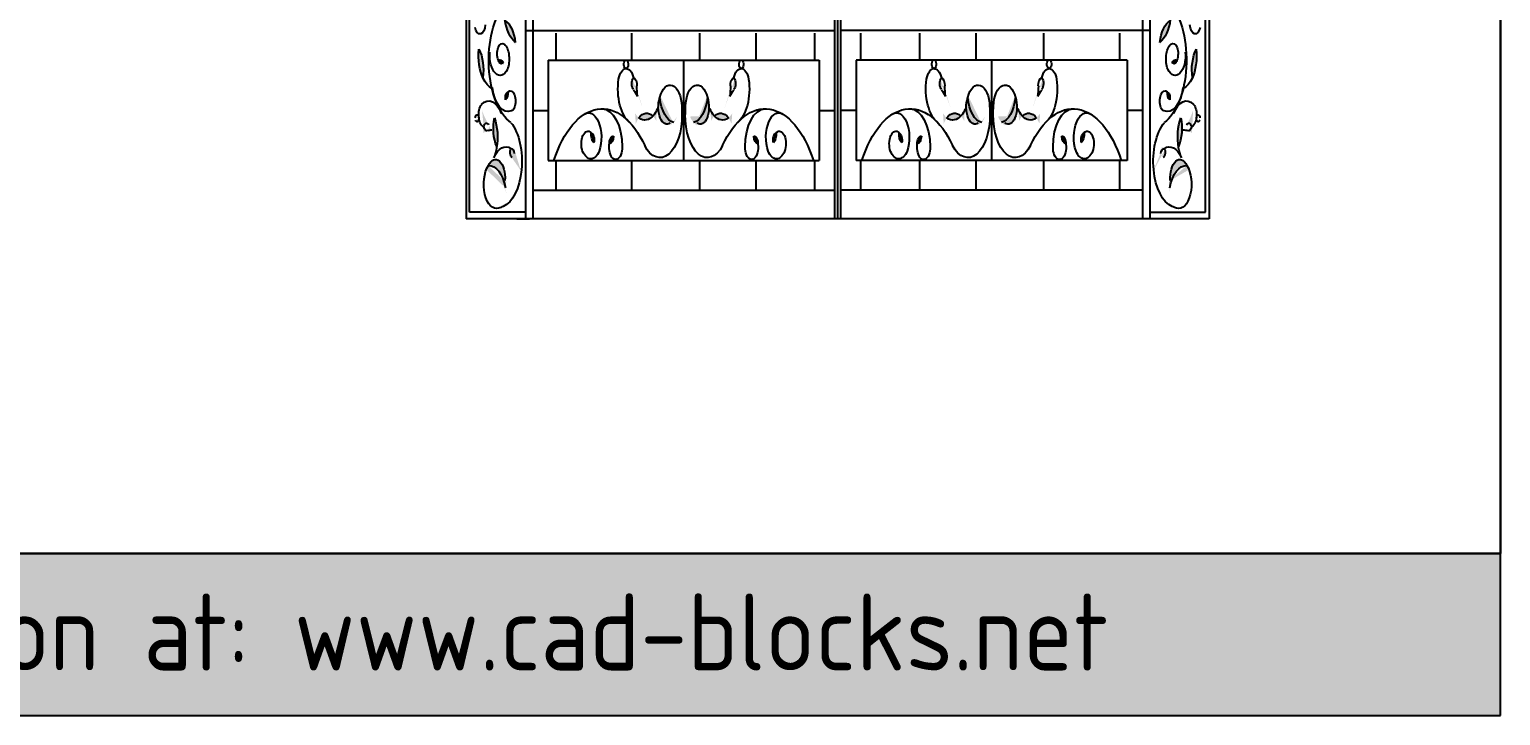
# Model space of a CAD drawing. Extents: x 12262 to 40734, y 30451 to 49613.
# Drawn here: x 36620 to 40734, y 30451 to 32368 of the extents above; entities that cross this region are included whole.
import ezdxf

# ---------------------------------------------------------------- set-up
doc = ezdxf.new("R2010")
doc.units = 0
doc.header["$LTSCALE"] = 0.85
doc.header["$MEASUREMENT"] = 0
doc.layers.get('0').update_dxf_attribs({"linetype": 'CONTINUOUS'})
doc.layers.add('www.cad-blocks.net', color=7, linetype='CONTINUOUS')
doc.styles.get("Standard").update_dxf_attribs({"font": 'ISOCP'})

# ---------------------------------------------------------------- blocks, each defined once
blk = doc.blocks.new('A$C0F9C46A4')
h = blk.add_hatch(color=256)
edge = h.paths.add_edge_path()
edge.add_ellipse((155.7, 580.8), major_axis=(0, 94.1), ratio=0.517647, start_angle=106.7827, end_angle=158.3298, ccw=False)
edge.add_ellipse((97.5, 477.5), major_axis=(0, 79.4), ratio=0.517647, start_angle=281.5085, end_angle=343.6041, ccw=False)
h = blk.add_hatch(color=256)
edge = h.paths.add_edge_path()
edge.add_ellipse((1922.4, 580.8), major_axis=(0, 94.1), ratio=0.517647, start_angle=201.6702, end_angle=253.2173, ccw=False)
edge.add_ellipse((1980.7, 477.5), major_axis=(0, 79.4), ratio=0.517647, start_angle=376.3959, end_angle=438.4915, ccw=False)
h = blk.add_hatch(color=256)
edge = h.paths.add_edge_path()
edge.add_ellipse((83.8, 456.3), major_axis=(0, 94.1), ratio=0.517647, start_angle=79.0901, end_angle=130.6373, ccw=False)
edge.add_ellipse((7.3, 417.1), major_axis=(0, 79.4), ratio=0.517647, start_angle=253.8159, end_angle=315.9115, ccw=False)
h = blk.add_hatch(color=256)
edge = h.paths.add_edge_path()
edge.add_ellipse((1994.4, 456.3), major_axis=(0, 94.1), ratio=0.517647, start_angle=229.3627, end_angle=280.9099, ccw=False)
edge.add_ellipse((2070.9, 417.1), major_axis=(0, 79.4), ratio=0.517647, start_angle=44.0885, end_angle=106.1841, ccw=False)
h = blk.add_hatch(color=256)
edge = h.paths.add_edge_path()
edge.add_ellipse((98.5, 449.7), major_axis=(0, 16.2), ratio=0.517647, start_angle=115.0917, end_angle=215.139, ccw=False)
edge.add_ellipse((94.9, 423.4), major_axis=(0, 20.9), ratio=0.517647, start_angle=308.5925, end_angle=381.6382, ccw=False)
h = blk.add_hatch(color=256)
edge = h.paths.add_edge_path()
edge.add_ellipse((1979.7, 449.7), major_axis=(0, 16.2), ratio=0.517647, start_angle=144.861, end_angle=244.9083, ccw=False)
edge.add_ellipse((1983.3, 423.4), major_axis=(0, 20.9), ratio=0.517647, start_angle=338.3618, end_angle=411.4075, ccw=False)
h = blk.add_hatch(color=256)
edge = h.paths.add_edge_path()
edge.add_ellipse((473.4, 377.7), major_axis=(0, 19.2), ratio=0.517647, start_angle=31.5734, end_angle=149.6082, ccw=False)
edge.add_ellipse((466.7, 372.8), major_axis=(0, 21.5), ratio=0.517647, start_angle=266.2634, end_angle=352.1337, ccw=False)
edge.add_ellipse((577.7, 379.6), major_axis=(0, 193.2), ratio=0.517647, start_angle=92.4443, end_angle=100.9872)
edge.add_ellipse((402.8, 190.5), major_axis=(0, 212.4), ratio=0.517647, start_angle=-44.2015, end_angle=-36.5692)
h = blk.add_hatch(color=256)
edge = h.paths.add_edge_path()
edge.add_ellipse((639.4, 379.6), major_axis=(0, 193.2), ratio=0.517647, start_angle=259.0128, end_angle=267.5557)
edge.add_ellipse((750.4, 372.8), major_axis=(0, 21.5), ratio=0.517647, start_angle=7.8663, end_angle=93.7366, ccw=False)
edge.add_ellipse((743.7, 377.7), major_axis=(0, 19.2), ratio=0.517647, start_angle=210.3918, end_angle=328.4266, ccw=False)
edge.add_ellipse((814.2, 190.5), major_axis=(0, 212.4), ratio=0.517647, start_angle=36.5692, end_angle=44.2015)
h = blk.add_hatch(color=256)
edge = h.paths.add_edge_path()
edge.add_ellipse((1334.5, 377.7), major_axis=(0, 19.2), ratio=0.517647, start_angle=31.5734, end_angle=149.6082, ccw=False)
edge.add_ellipse((1327.8, 372.8), major_axis=(0, 21.5), ratio=0.517647, start_angle=266.2634, end_angle=352.1337, ccw=False)
edge.add_ellipse((1438.8, 379.6), major_axis=(0, 193.2), ratio=0.517647, start_angle=92.4443, end_angle=100.9872)
edge.add_ellipse((1263.9, 190.5), major_axis=(0, 212.4), ratio=0.517647, start_angle=-44.2015, end_angle=-36.5692)
h = blk.add_hatch(color=256)
edge = h.paths.add_edge_path()
edge.add_ellipse((1500.5, 379.6), major_axis=(0, 193.2), ratio=0.517647, start_angle=259.0128, end_angle=267.5557)
edge.add_ellipse((1611.5, 372.8), major_axis=(0, 21.5), ratio=0.517647, start_angle=7.8663, end_angle=93.7366, ccw=False)
edge.add_ellipse((1604.8, 377.7), major_axis=(0, 19.2), ratio=0.517647, start_angle=210.3918, end_angle=328.4266, ccw=False)
edge.add_ellipse((1675.4, 190.5), major_axis=(0, 212.4), ratio=0.517647, start_angle=36.5692, end_angle=44.2015)
h = blk.add_hatch(color=256)
edge = h.paths.add_edge_path()
edge.add_ellipse((118.4, 338.5), major_axis=(0, 16.2), ratio=0.517647, start_angle=9.4538, end_angle=109.5011, ccw=False)
edge.add_ellipse((106.2, 352.3), major_axis=(0, 20.9), ratio=0.517647, start_angle=202.9546, end_angle=276.0003, ccw=False)
h = blk.add_hatch(color=256)
edge = h.paths.add_edge_path()
edge.add_ellipse((559.2, 335), major_axis=(0, 77.9), ratio=0.517647, start_angle=199.1944, end_angle=212.6585, ccw=False)
edge.add_line((572.5, 261.4), (569.7, 275.1))
edge.add_ellipse((586.8, 357.2), major_axis=(0, 88.5), ratio=0.517647, start_angle=158.1638, end_angle=172.785)
edge = h.paths.add_edge_path()
edge.add_line((569.7, 275.1), (571.2, 267.8))
edge.add_ellipse((562.4, 312.4), major_axis=(0, 47.7), ratio=0.517647, start_angle=56.003, end_angle=200.8376, ccw=False)
edge.add_ellipse((586.8, 357.2), major_axis=(0, 88.5), ratio=0.517647, start_angle=101.7812, end_angle=158.1638)
h = blk.add_hatch(color=256)
edge = h.paths.add_edge_path()
edge.add_ellipse((657.8, 335), major_axis=(0, 77.9), ratio=0.517647, start_angle=147.3415, end_angle=160.8056)
edge.add_line((644.6, 261.4), (647.3, 275.1))
edge.add_ellipse((630.3, 357.2), major_axis=(0, 88.5), ratio=0.517647, start_angle=187.215, end_angle=201.8362, ccw=False)
edge = h.paths.add_edge_path()
edge.add_line((647.3, 275.1), (645.9, 267.8))
edge.add_ellipse((654.7, 312.4), major_axis=(0, 47.7), ratio=0.517647, start_angle=159.1624, end_angle=303.997)
edge.add_ellipse((630.3, 357.2), major_axis=(0, 88.5), ratio=0.517647, start_angle=201.8362, end_angle=258.2188, ccw=False)
h = blk.add_hatch(color=256)
edge = h.paths.add_edge_path()
edge.add_ellipse((1420.4, 335), major_axis=(0, 77.9), ratio=0.517647, start_angle=199.1944, end_angle=212.6585, ccw=False)
edge.add_line((1433.6, 261.4), (1430.8, 275.1))
edge.add_ellipse((1447.9, 357.2), major_axis=(0, 88.5), ratio=0.517647, start_angle=158.1638, end_angle=172.785)
edge = h.paths.add_edge_path()
edge.add_line((1430.8, 275.1), (1432.3, 267.8))
edge.add_ellipse((1423.5, 312.4), major_axis=(0, 47.7), ratio=0.517647, start_angle=56.003, end_angle=200.8376, ccw=False)
edge.add_ellipse((1447.9, 357.2), major_axis=(0, 88.5), ratio=0.517647, start_angle=101.7812, end_angle=158.1638)
h = blk.add_hatch(color=256)
edge = h.paths.add_edge_path()
edge.add_ellipse((1519, 335), major_axis=(0, 77.9), ratio=0.517647, start_angle=147.3415, end_angle=160.8056)
edge.add_line((1505.7, 261.4), (1508.5, 275.1))
edge.add_ellipse((1491.4, 357.2), major_axis=(0, 88.5), ratio=0.517647, start_angle=187.215, end_angle=201.8362, ccw=False)
edge = h.paths.add_edge_path()
edge.add_line((1508.5, 275.1), (1507, 267.8))
edge.add_ellipse((1515.8, 312.4), major_axis=(0, 47.7), ratio=0.517647, start_angle=159.1624, end_angle=303.997)
edge.add_ellipse((1491.4, 357.2), major_axis=(0, 88.5), ratio=0.517647, start_angle=201.8362, end_angle=258.2188, ccw=False)
h = blk.add_hatch(color=256)
edge = h.paths.add_edge_path()
edge.add_ellipse((1959.8, 338.5), major_axis=(0, 16.2), ratio=0.517647, start_angle=250.4989, end_angle=350.5462, ccw=False)
edge.add_ellipse((1972, 352.3), major_axis=(0, 20.9), ratio=0.517647, start_angle=83.9997, end_angle=157.0454, ccw=False)
h = blk.add_hatch(color=256)
edge = h.paths.add_edge_path()
edge.add_ellipse((75.4, 94.9), major_axis=(0, 154.4), ratio=0.517647, start_angle=2.0864, end_angle=10.6292)
edge.add_ellipse((58.1, 263.1), major_axis=(0, 17.2), ratio=0.517647, start_angle=110.9398, end_angle=196.8101, ccw=False)
edge.add_ellipse((57.3, 252.1), major_axis=(0, 15.4), ratio=0.517647, start_angle=313.4653, end_angle=431.5001, ccw=False)
edge.add_ellipse((120, 392), major_axis=(0, 169.7), ratio=0.517647, start_angle=139.6427, end_angle=147.275)
h = blk.add_hatch(color=256)
edge = h.paths.add_edge_path()
edge.add_ellipse((500.3, 362.8), major_axis=(0, 86.7), ratio=0.517647, start_angle=158.0244, end_angle=209.5716, ccw=False)
edge.add_ellipse((505.1, 222.4), major_axis=(0, 73.1), ratio=0.517647, start_angle=332.7502, end_angle=394.8458, ccw=False)
h = blk.add_hatch(color=256)
edge = h.paths.add_edge_path()
edge.add_ellipse((716.8, 362.8), major_axis=(0, 86.7), ratio=0.517647, start_angle=150.4284, end_angle=201.9756, ccw=False)
edge.add_ellipse((711.9, 222.4), major_axis=(0, 73.1), ratio=0.517647, start_angle=325.1542, end_angle=387.2498, ccw=False)
h = blk.add_hatch(color=256)
edge = h.paths.add_edge_path()
edge.add_ellipse((1361.4, 362.8), major_axis=(0, 86.7), ratio=0.517647, start_angle=158.0244, end_angle=209.5716, ccw=False)
edge.add_ellipse((1366.3, 222.4), major_axis=(0, 73.1), ratio=0.517647, start_angle=332.7502, end_angle=394.8458, ccw=False)
h = blk.add_hatch(color=256)
edge = h.paths.add_edge_path()
edge.add_ellipse((1577.9, 362.8), major_axis=(0, 86.7), ratio=0.517647, start_angle=150.4284, end_angle=201.9756, ccw=False)
edge.add_ellipse((1573.1, 222.4), major_axis=(0, 73.1), ratio=0.517647, start_angle=325.1542, end_angle=387.2498, ccw=False)
h = blk.add_hatch(color=256)
edge = h.paths.add_edge_path()
edge.add_ellipse((2002.8, 94.9), major_axis=(0, 154.4), ratio=0.517647, start_angle=349.3708, end_angle=357.9136, ccw=False)
edge.add_ellipse((2020.1, 263.1), major_axis=(0, 17.2), ratio=0.517647, start_angle=163.1899, end_angle=249.0602)
edge.add_ellipse((2020.9, 252.1), major_axis=(0, 15.4), ratio=0.517647, start_angle=-71.5001, end_angle=46.5347)
edge.add_ellipse((1958.2, 392), major_axis=(0, 169.7), ratio=0.517647, start_angle=212.725, end_angle=220.3573, ccw=False)
h = blk.add_hatch(color=256)
edge = h.paths.add_edge_path()
edge.add_ellipse((39.3, 228.7), major_axis=(0, 94.1), ratio=0.517647, start_angle=253.5019, end_angle=305.0491, ccw=False)
edge.add_ellipse((117.4, 253.3), major_axis=(0, 79.4), ratio=0.517647, start_angle=68.2277, end_angle=130.3233, ccw=False)
h = blk.add_hatch(color=256)
edge = h.paths.add_edge_path()
edge.add_ellipse((2038.9, 228.7), major_axis=(0, 94.1), ratio=0.517647, start_angle=54.9509, end_angle=106.4981, ccw=False)
edge.add_ellipse((1960.8, 253.3), major_axis=(0, 79.4), ratio=0.517647, start_angle=229.6767, end_angle=291.7723, ccw=False)
h = blk.add_hatch(color=256)
edge = h.paths.add_edge_path()
edge.add_ellipse((347.8, 220.6), major_axis=(0, 20.3), ratio=0.517647, start_angle=247.9346, end_angle=347.9818, ccw=False)
edge.add_ellipse((363.3, 236.6), major_axis=(0, 26.2), ratio=0.517647, start_angle=81.4353, end_angle=154.481, ccw=False)
h = blk.add_hatch(color=256)
edge = h.paths.add_edge_path()
edge.add_ellipse((411.3, 210.9), major_axis=(0, 20.3), ratio=0.517647, start_angle=-6.4276, end_angle=93.6197, ccw=False)
edge.add_ellipse((399.1, 235.6), major_axis=(0, 26.2), ratio=0.517647, start_angle=187.0732, end_angle=260.1189, ccw=False)
h = blk.add_hatch(color=256)
edge = h.paths.add_edge_path()
edge.add_ellipse((805.8, 210.9), major_axis=(0, 20.3), ratio=0.517647, start_angle=266.3803, end_angle=366.4276, ccw=False)
edge.add_ellipse((818, 235.6), major_axis=(0, 26.2), ratio=0.517647, start_angle=99.8811, end_angle=172.9268, ccw=False)
h = blk.add_hatch(color=256)
edge = h.paths.add_edge_path()
edge.add_ellipse((869.3, 220.6), major_axis=(0, 20.3), ratio=0.517647, start_angle=12.0182, end_angle=112.0654, ccw=False)
edge.add_ellipse((853.7, 236.6), major_axis=(0, 26.2), ratio=0.517647, start_angle=205.519, end_angle=278.5647, ccw=False)
h = blk.add_hatch(color=256)
edge = h.paths.add_edge_path()
edge.add_ellipse((1208.9, 220.6), major_axis=(0, 20.3), ratio=0.517647, start_angle=247.9346, end_angle=347.9818, ccw=False)
edge.add_ellipse((1224.5, 236.6), major_axis=(0, 26.2), ratio=0.517647, start_angle=81.4353, end_angle=154.481, ccw=False)
h = blk.add_hatch(color=256)
edge = h.paths.add_edge_path()
edge.add_ellipse((1272.4, 210.9), major_axis=(0, 20.3), ratio=0.517647, start_angle=-6.4276, end_angle=93.6197, ccw=False)
edge.add_ellipse((1260.2, 235.6), major_axis=(0, 26.2), ratio=0.517647, start_angle=187.0732, end_angle=260.1189, ccw=False)
h = blk.add_hatch(color=256)
edge = h.paths.add_edge_path()
edge.add_ellipse((1666.9, 210.9), major_axis=(0, 20.3), ratio=0.517647, start_angle=266.3803, end_angle=366.4276, ccw=False)
edge.add_ellipse((1679.1, 235.6), major_axis=(0, 26.2), ratio=0.517647, start_angle=99.8811, end_angle=172.9268, ccw=False)
h = blk.add_hatch(color=256)
edge = h.paths.add_edge_path()
edge.add_ellipse((1730.4, 220.6), major_axis=(0, 20.3), ratio=0.517647, start_angle=12.0182, end_angle=112.0654, ccw=False)
edge.add_ellipse((1714.8, 236.6), major_axis=(0, 26.2), ratio=0.517647, start_angle=205.519, end_angle=278.5647, ccw=False)
h = blk.add_hatch(color=256)
edge = h.paths.add_edge_path()
edge.add_ellipse((69, 115.1), major_axis=(0, 84.6), ratio=0.517647, start_angle=250.415, end_angle=263.8791)
edge.add_line((112.6, 106.1), (104.4, 108.4))
edge.add_ellipse((63.6, 53.5), major_axis=(0, 96.1), ratio=0.517647, start_angle=290.2885, end_angle=304.9097, ccw=False)
edge = h.paths.add_edge_path()
edge.add_line((104.4, 108.4), (108.7, 107.2))
edge.add_ellipse((82.2, 114.2), major_axis=(0, 51.8), ratio=0.517647, start_angle=262.236, end_angle=407.0705)
edge.add_ellipse((63.6, 53.5), major_axis=(0, 96.1), ratio=0.517647, start_angle=304.9097, end_angle=361.2923, ccw=False)
h = blk.add_hatch(color=256)
edge = h.paths.add_edge_path()
edge.add_ellipse((212.3, 221.9), major_axis=(0, 154.4), ratio=0.517647, start_angle=104.8676, end_angle=113.4104, ccw=False)
edge.add_ellipse((126.2, 179.7), major_axis=(0, 17.2), ratio=0.517647, start_angle=-81.3133, end_angle=4.557)
edge.add_ellipse((131.1, 185.8), major_axis=(0, 15.4), ratio=0.517647, start_angle=43.9966, end_angle=162.0314)
edge.add_ellipse((92.7, 16.2), major_axis=(0, 169.7), ratio=0.517647, start_angle=328.2218, end_angle=335.8541, ccw=False)
h = blk.add_hatch(color=256)
edge = h.paths.add_edge_path()
edge.add_ellipse((1865.9, 221.9), major_axis=(0, 154.4), ratio=0.517647, start_angle=246.5896, end_angle=255.1324)
edge.add_ellipse((1951.9, 179.7), major_axis=(0, 17.2), ratio=0.517647, start_angle=355.443, end_angle=441.3133, ccw=False)
edge.add_ellipse((1947.1, 185.8), major_axis=(0, 15.4), ratio=0.517647, start_angle=197.9686, end_angle=316.0034, ccw=False)
edge.add_ellipse((1985.5, 16.2), major_axis=(0, 169.7), ratio=0.517647, start_angle=24.1459, end_angle=31.7782)
h = blk.add_hatch(color=256)
edge = h.paths.add_edge_path()
edge.add_ellipse((2009.2, 115.1), major_axis=(0, 84.6), ratio=0.517647, start_angle=96.1209, end_angle=109.585, ccw=False)
edge.add_line((1965.6, 106.1), (1973.8, 108.4))
edge.add_ellipse((2014.5, 53.5), major_axis=(0, 96.1), ratio=0.517647, start_angle=55.0903, end_angle=69.7115)
edge = h.paths.add_edge_path()
edge.add_line((1973.8, 108.4), (1969.5, 107.2))
edge.add_ellipse((1996, 114.2), major_axis=(0, 51.8), ratio=0.517647, start_angle=-47.0705, end_angle=97.764, ccw=False)
edge.add_ellipse((2014.5, 53.5), major_axis=(0, 96.1), ratio=0.517647, start_angle=-1.2923, end_angle=55.0903)
for p, q in [((1030.7, 2743.1), (1030.7, 0)), ((1047.5, 2743.1), (1047.5, 0)), ((9.9, 19.1), (9.9, 2336.1)), ((9.9, 19.1), (9.9, 2336.1)), ((9.9, 19.1), (9.9, 2336.1)), ((2068.3, 19.1), (2068.3, 2336.1)), ((2068.3, 19.1), (2068.3, 2336.1)), ((186.4, 1983.1), (186.4, 0)), ((186.4, 1983.1), (186.4, 0)), ((1891.8, 1983.1), (1891.8, 0)), ((250.9, 518.7), (250.9, 443.4)), ((463.1, 518.7), (463.1, 443.4)), ((652.4, 518.7), (652.4, 443.4)), ((810.2, 518.7), (810.2, 443.4)), ((974.7, 518.7), (974.7, 443.4)), ((1103.5, 518.7), (1103.5, 443.4)), ((1268, 518.7), (1268, 443.4)), ((1425.8, 518.7), (1425.8, 443.4)), ((1615.1, 518.7), (1615.1, 443.4)), ((1827.3, 518.7), (1827.3, 443.4)), ((608.5, 443.4), (608.5, 163)), ((1469.7, 443.4), (1469.7, 163)), ((186.4, 303.2), (229.4, 303.2)), ((987.6, 303.2), (1030.7, 303.2)), ((1090.6, 303.2), (1047.5, 303.2)), ((1891.8, 303.2), (1848.8, 303.2)), ((250.9, 163), (250.9, 79.9)), ((463.1, 163), (463.1, 79.9)), ((652.4, 163), (652.4, 79.9)), ((810.2, 163), (810.2, 79.9)), ((974.7, 163), (974.7, 79.9)), ((1103.5, 163), (1103.5, 79.9)), ((1268, 163), (1268, 79.9)), ((1425.8, 163), (1425.8, 79.9)), ((1615.1, 163), (1615.1, 79.9)), ((1827.3, 163), (1827.3, 79.9)), ((186.4, 79.9), (1030.7, 79.9)), ((1891.8, 79.9), (1047.5, 79.9)), ((35.5, 0), (0, 0)), ((2078.2, 0), (0, 0)), ((166.3, 19.1), (9.9, 19.1)), ((166.3, 19.1), (9.9, 19.1)), ((166.3, 19.1), (9.9, 19.1)), ((142.4, 0), (177.8, 0)), ((1935.8, 0), (1900.4, 0)), ((1911.9, 19.1), (2068.3, 19.1)), ((1911.9, 19.1), (2068.3, 19.1))]:
    blk.add_line(p, q)
at = {"linetype": 'Continuous', "ltscale": 1.5}
for p, q in [((1039.1, 2743.1), (1039.1, 0)), ((0, 2355.3), (0, 0)), ((166.3, 2355.3), (166.3, 0)), ((1911.9, 2355.3), (1911.9, 0)), ((2078.2, 2355.3), (2078.2, 0)), ((166.3, 526.5), (1030.7, 526.5)), ((1911.9, 526.5), (1047.5, 526.5)), ((229.4, 443.4), (229.4, 163)), ((229.4, 443.4), (987.6, 443.4)), ((987.6, 443.4), (987.6, 163)), ((1090.6, 443.4), (1090.6, 163)), ((1848.8, 443.4), (1090.6, 443.4)), ((1848.8, 443.4), (1848.8, 163)), ((229.4, 163), (987.6, 163)), ((1848.8, 163), (1090.6, 163))]:
    blk.add_line(p, q, dxfattribs=at)
at = {"extrusion": (0, 0, -1)}
for centre, major_axis, start_param, end_param in [((160.1, 443.4), (0, 186.7), 3.505478, 5.705014), ((1918.1, 443.4), (0, 186.7), 0.578171, 2.777708), ((39.1, 545.1), (0, 28.4), 1.669191, 4.358113), ((155.7, 580.8), (0, 94.1), 3.519808, 4.454483), ((97.5, 477.5), (0, 79.4), 0.286163, 1.369936), ((1922.4, 580.8), (0, 94.1), 1.828702, 2.763377), ((1980.7, 477.5), (0, 79.4), -1.369936, -0.286163), ((2039.1, 545.1), (0, 28.4), 1.925072, 4.613994), ((83.8, 456.3), (0, 94.1), 3.968128, 4.902803), ((7.3, 417.1), (0, 79.4), 0.76949, 1.853263), ((94.8, 455.9), (0, 55), 2.325439, 4.888446), ((101.7, 462), (0, 28.4), 4.002762, 6.691683), ((96.6, 446.7), (0, 46.3), 0.470589, 2.232553), ((1981.5, 446.7), (0, 46.3), 4.050632, 5.812596), ((1983.4, 455.9), (0, 55), 1.394739, 3.957746), ((1976.5, 462), (0, 28.4), -0.408498, 2.280423), ((2070.9, 417.1), (0, 79.4), 4.429923, 5.513695), ((1994.4, 456.3), (0, 94.1), 1.380382, 2.315058), ((101.7, 462), (0, 28.4), 3.969699, 4.002762), ((94.9, 423.4), (0, 20.9), -0.377658, 0.897231), ((98.5, 449.7), (0, 16.2), 2.528302, 4.274456), ((447.8, 377.1), (0, 42.8), -1.246914, 1.162827), ((447.5, 431.9), (0, 12.1), 0.311139, 5.972047), ((769.3, 377.1), (0, 42.8), -1.162827, 1.246914), ((769.6, 431.9), (0, 12.1), 0.311139, 5.972047), ((1308.9, 377.1), (0, 42.8), -1.246914, 1.162827), ((1308.6, 431.9), (0, 12.1), 0.311139, 5.972047), ((1630.4, 377.1), (0, 42.8), -1.162827, 1.246914), ((1630.7, 431.9), (0, 12.1), 0.311139, 5.972047), ((1983.3, 423.4), (0, 20.9), -0.897231, 0.377658), ((1979.7, 449.7), (0, 16.2), 2.008729, 3.754883), ((1976.5, 462), (0, 28.4), 2.280423, 2.313486), ((83.8, 456.3), (0, 94.1), 3.375068, 3.968128), ((477.6, 363.5), (0, 101.9), 3.517339, 4.98216), ((473.4, 377.7), (0, 19.2), 3.67203, 5.732126), ((466.7, 372.8), (0, 21.5), 0.137293, 1.636012), ((577.7, 379.6), (0, 193.2), 4.520627, 4.669728), ((570.9, 311.8), (0, 62.3), -1.117777, 1.529129), ((646.1, 311.8), (0, 62.3), -1.529129, 1.117777), ((639.4, 379.6), (0, 193.2), 1.613457, 1.762558), ((750.4, 372.8), (0, 21.5), 4.647173, 6.145892), ((743.7, 377.7), (0, 19.2), 0.55106, 2.611155), ((739.5, 363.5), (0, 101.9), 1.301026, 2.765846), ((1338.7, 363.5), (0, 101.9), 3.517339, 4.98216), ((1334.5, 377.7), (0, 19.2), 3.67203, 5.732126), ((1327.8, 372.8), (0, 21.5), 0.137293, 1.636012), ((1438.8, 379.6), (0, 193.2), 4.520627, 4.669728), ((1432, 311.8), (0, 62.3), -1.117777, 1.529129), ((1507.3, 311.8), (0, 62.3), -1.529129, 1.117777), ((1500.5, 379.6), (0, 193.2), 1.613457, 1.762558), ((1611.5, 372.8), (0, 21.5), 4.647173, 6.145892), ((1604.8, 377.7), (0, 19.2), 0.55106, 2.611155), ((1600.6, 363.5), (0, 101.9), 1.301026, 2.765846), ((1994.4, 456.3), (0, 94.1), 2.315058, 2.908117), ((63.8, 248.3), (0, 81.4), -0.497946, 0.966874), ((117.3, 386), (0, 86), 2.925505, 4.488028), ((118.4, 338.5), (0, 16.2), 4.372031, 6.118185), ((106.2, 352.3), (0, 20.9), 1.466071, 2.740959), ((123.6, 329.2), (0, 28.4), -0.469758, -0.436695), ((123.6, 329.2), (0, 28.4), -0.436695, 2.252227), ((402.8, 190.5), (0, 212.4), 0.638253, 0.771461), ((562.4, 312.4), (0, 47.7), 2.777909, 5.305748), ((586.8, 357.2), (0, 88.5), 3.267518, 4.506768), ((630.3, 357.2), (0, 88.5), 1.776418, 3.015667), ((654.7, 312.4), (0, 47.7), 0.977438, 3.505277), ((814.2, 190.5), (0, 212.4), -0.771461, -0.638253), ((1263.9, 190.5), (0, 212.4), 0.638253, 0.771461), ((1423.5, 312.4), (0, 47.7), 2.777909, 5.305748), ((1447.9, 357.2), (0, 88.5), 3.267518, 4.506768), ((1491.4, 357.2), (0, 88.5), 1.776418, 3.015667), ((1515.8, 312.4), (0, 47.7), 0.977438, 3.505277), ((1675.4, 190.5), (0, 212.4), -0.771461, -0.638253), ((1954.6, 329.2), (0, 28.4), 4.030959, 6.71988), ((1960.9, 386), (0, 86), 1.795157, 3.357681), ((1972, 352.3), (0, 20.9), 3.542226, 4.817115), ((1954.6, 329.2), (0, 28.4), 0.436695, 0.469758), ((1959.8, 338.5), (0, 16.2), 0.165001, 1.911155), ((2014.4, 248.3), (0, 81.4), -0.966874, 0.497946), ((30.8, 281.3), (0, 9.64), -1.487833, 4.173074), ((53, 290.6), (0, 34.2), 3.321386, 5.731127), ((124.8, 326.8), (0, 25.1), 2.230961, 2.981442), ((380.8, 0.3), (0, 307.4), -1.012946, 0.843295), ((342.8, 227.5), (0, 68.8), -0.404233, 2.158774), ((381, 200), (0, 107.7), -0.003815, 1.558709), ((505.1, 222.4), (0, 73.1), -0.608174, 0.475599), ((500.3, 362.8), (0, 86.7), 2.590464, 3.525139), ((542.4, 289.7), (0, 118.6), 1.551007, 3.913159), ((500.3, 362.8), (0, 86.7), 2.256551, 2.590464), ((517.7, 293.9), (0, 166.3), 1.446881, 1.58187), ((674.6, 289.7), (0, 118.6), 2.370026, 4.732178), ((699.4, 293.9), (0, 166.3), 4.701316, 4.836304), ((716.8, 362.8), (0, 86.7), 3.692722, 4.026634), ((716.8, 362.8), (0, 86.7), 2.758046, 3.692722), ((711.9, 222.4), (0, 73.1), -0.475599, 0.608174), ((836.3, 0.3), (0, 307.4), -0.843295, 1.012946), ((836, 200), (0, 107.7), -1.558709, 0.003815), ((874.3, 227.5), (0, 68.8), 4.124411, 6.687418), ((1241.9, 0.3), (0, 307.4), -1.012946, 0.843295), ((1203.9, 227.5), (0, 68.8), -0.404233, 2.158774), ((1242.1, 200), (0, 107.7), -0.003815, 1.558709), ((1366.3, 222.4), (0, 73.1), -0.608174, 0.475599), ((1361.4, 362.8), (0, 86.7), 2.590464, 3.525139), ((1403.6, 289.7), (0, 118.6), 1.551007, 3.913159), ((1361.4, 362.8), (0, 86.7), 2.256551, 2.590464), ((1378.8, 293.9), (0, 166.3), 1.446881, 1.58187), ((1535.7, 289.7), (0, 118.6), 2.370026, 4.732178), ((1560.5, 293.9), (0, 166.3), 4.701316, 4.836304), ((1577.9, 362.8), (0, 86.7), 3.692722, 4.026634), ((1577.9, 362.8), (0, 86.7), 2.758046, 3.692722), ((1573.1, 222.4), (0, 73.1), -0.475599, 0.608174), ((1697.4, 0.3), (0, 307.4), -0.843295, 1.012946), ((1697.2, 200), (0, 107.7), -1.558709, 0.003815), ((1735.4, 227.5), (0, 68.8), 4.124411, 6.687418), ((1953.4, 326.8), (0, 25.1), 3.301743, 4.052224), ((2025.2, 290.6), (0, 34.2), 0.552058, 2.961799), ((2047.4, 281.3), (0, 9.64), 2.110111, 7.771019), ((57.3, 252.1), (0, 15.4), -1.247913, 0.812183), ((58.1, 263.1), (0, 17.2), 2.848201, 4.34692), ((75.4, 94.9), (0, 154.4), -0.185515, -0.036414), ((117.4, 253.3), (0, 79.4), 4.008615, 5.092387), ((39.3, 228.7), (0, 94.1), 0.959074, 1.893749), ((89.7, 160.6), (0, 128.7), 0.571054, 2.933206), ((340.9, 209.6), (0, 35.5), 4.075715, 6.764636), ((876.2, 209.6), (0, 35.5), -0.481451, 2.20747), ((1202, 209.6), (0, 35.5), 4.075715, 6.764636), ((1737.3, 209.6), (0, 35.5), -0.481451, 2.20747), ((1988.5, 160.6), (0, 128.7), 3.349979, 5.712131), ((2038.9, 228.7), (0, 94.1), 4.389436, 5.324111), ((1960.8, 253.3), (0, 79.4), 1.190798, 2.274571), ((2002.8, 94.9), (0, 154.4), 0.036414, 0.185515), ((2020.9, 252.1), (0, 15.4), -0.812183, 1.247913), ((2020.1, 263.1), (0, 17.2), 1.936265, 3.434984), ((111.7, 116.7), (0, 84.9), -0.879265, 0.326129), ((363.3, 236.6), (0, 26.2), 3.586982, 4.861871), ((340.9, 209.6), (0, 35.5), 0.481451, 0.514514), ((347.8, 220.6), (0, 20.3), 0.209757, 1.955911), ((418.6, 201.1), (0, 35.5), 2.231986, 4.920908), ((411.3, 210.9), (0, 20.3), 4.649214, 6.395368), ((418.6, 201.1), (0, 35.5), -1.362277, -1.329214), ((399.1, 235.6), (0, 26.2), 1.743254, 3.018143), ((798.4, 201.1), (0, 35.5), 1.362277, 4.051199), ((805.8, 210.9), (0, 20.3), -0.112182, 1.633971), ((818, 235.6), (0, 26.2), 3.265043, 4.539931), ((798.4, 201.1), (0, 35.5), 1.329214, 1.362277), ((869.3, 220.6), (0, 20.3), 4.327274, 6.073428), ((853.7, 236.6), (0, 26.2), 1.421314, 2.696203), ((876.2, 209.6), (0, 35.5), -0.514514, -0.481451), ((1224.5, 236.6), (0, 26.2), 3.586982, 4.861871), ((1202, 209.6), (0, 35.5), 0.481451, 0.514514), ((1208.9, 220.6), (0, 20.3), 0.209757, 1.955911), ((1279.7, 201.1), (0, 35.5), 2.231986, 4.920908), ((1272.4, 210.9), (0, 20.3), 4.649214, 6.395368), ((1279.7, 201.1), (0, 35.5), -1.362277, -1.329214), ((1260.2, 235.6), (0, 26.2), 1.743254, 3.018143), ((1659.6, 201.1), (0, 35.5), 1.362277, 4.051199), ((1666.9, 210.9), (0, 20.3), -0.112182, 1.633971), ((1679.1, 235.6), (0, 26.2), 3.265043, 4.539931), ((1659.6, 201.1), (0, 35.5), 1.329214, 1.362277), ((1730.4, 220.6), (0, 20.3), 4.327274, 6.073428), ((1714.8, 236.6), (0, 26.2), 1.421314, 2.696203), ((1737.3, 209.6), (0, 35.5), -0.514514, -0.481451), ((1966.5, 116.7), (0, 84.9), -0.326129, 0.879265), ((82.2, 114.2), (0, 51.8), -0.821535, 1.706305), ((39.3, 228.7), (0, 94.1), 1.893749, 2.227662), ((131.1, 185.8), (0, 15.4), 3.455203, 5.515299), ((126.2, 179.7), (0, 17.2), -0.079534, 1.419185), ((349.1, 225.8), (0, 58), 2.25166, 4.013624), ((420.5, 199.2), (0, 31.5), 1.502771, 2.253252), ((796.6, 199.2), (0, 31.5), 4.029933, 4.780414), ((868, 225.8), (0, 58), 2.269561, 4.031525), ((1210.2, 225.8), (0, 58), 2.25166, 4.013624), ((1281.6, 199.2), (0, 31.5), 1.502771, 2.253252), ((1657.7, 199.2), (0, 31.5), 4.029933, 4.780414), ((1729.1, 225.8), (0, 58), 2.269561, 4.031525), ((1951.9, 179.7), (0, 17.2), -1.419185, 0.079534), ((1947.1, 185.8), (0, 15.4), 0.767886, 2.827982), ((1996, 114.2), (0, 51.8), 4.576881, 7.10472), ((2038.9, 228.7), (0, 94.1), 4.055523, 4.389436), ((84.6, 96.9), (0, 67.7), 2.955085, 5.60199), ((63.6, 53.5), (0, 96.1), -0.022555, 1.216695), ((2014.5, 53.5), (0, 96.1), -1.216695, 0.022555), ((1993.6, 96.9), (0, 67.7), 0.681195, 3.328101), ((81.3, 210.1), (0, 180.6), 2.902344, 3.037332), ((1996.8, 210.1), (0, 180.6), 3.245853, 3.380842)]:
    blk.add_ellipse(centre, major_axis=major_axis, ratio=0.517647, start_param=start_param, end_param=end_param, dxfattribs=at)
blk = doc.blocks.new('FORMAT')
at = {"layer": 'www.cad-blocks.net', "true_color": 0x546d8e}
h = blk.add_hatch(color=155, dxfattribs=at)
h.set_gradient(color1=(68, 68, 68), color2=(84, 109, 142), tint=1)
h.paths.add_polyline_path([(14872.5, 30902.9), (14872.5, 30450.6), (40733.8, 30450.6), (40733.8, 30902.9)])
at = {"layer": 'www.cad-blocks.net', "color": 155, "true_color": 0x546d8e}
for p, q in [((40733.8, 30450.6), (40733.8, 49612.8)), ((14872.5, 30902.9), (40733.8, 30902.9)), ((14872.5, 30902.9), (40733.8, 30902.9)), ((14872.5, 30450.6), (40733.8, 30450.6))]:
    blk.add_line(p, q, dxfattribs=at)
blk.add_lwpolyline([(14872.5, 48879.2), (40733.8, 48879.2), (40733.8, 30902.9), (14872.5, 30902.9)], close=True, dxfattribs=at)
at = {"layer": 'www.cad-blocks.net', "insert": (32648.5, 30791.4), "char_height": 214.988, "attachment_point": 1}
blk.add_mtext_dynamic_manual_height_columns('{\\C255;\\c16777215;download more free cad collection at: www.cad-blocks.net}', width=45138.163, gutter_width=12.5, heights=[0], dxfattribs=at)

msp = doc.modelspace()

# ---------------------------------------------------------------- block references
for name, p in [('FORMAT', (0, 0)), ('A$C0F9C46A4', (37840.7, 31838.2))]:
    msp.add_blockref(name, p)

doc.saveas('drawing.dxf')
